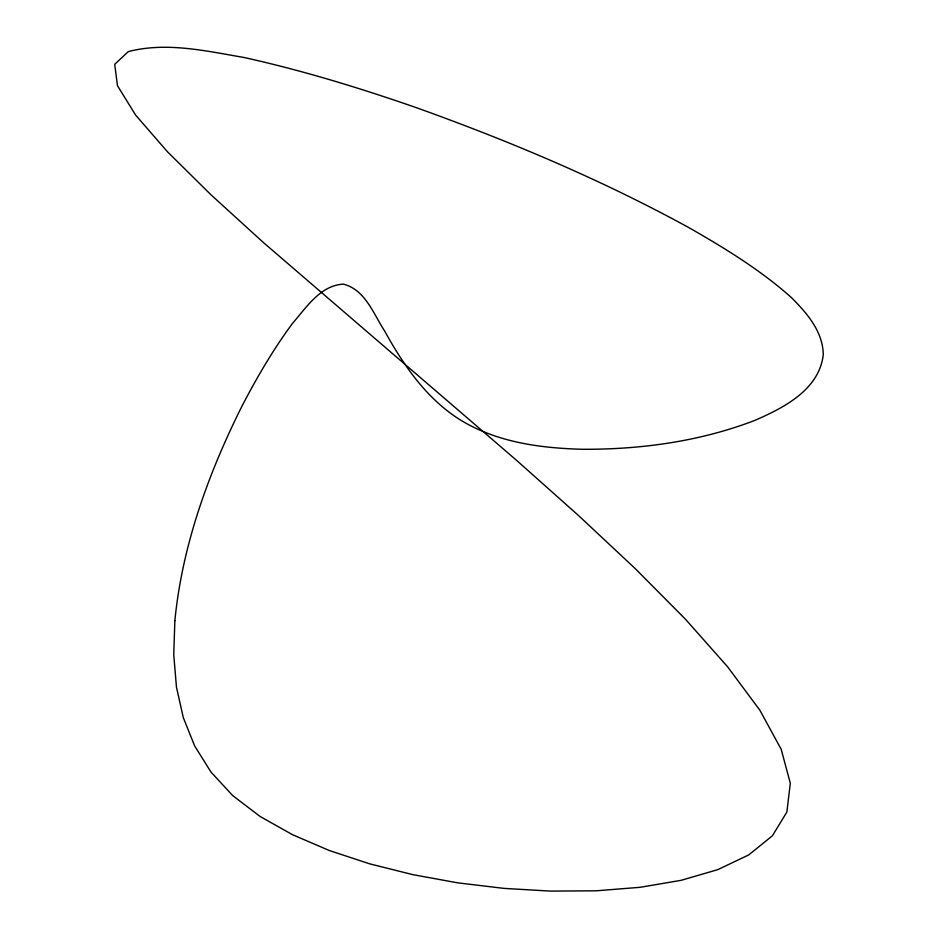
<?xml version="1.0" encoding="UTF-8"?>
<svg xmlns="http://www.w3.org/2000/svg" width="938" height="938" viewBox="0 0 938 938"><rect width="100%" height="100%" fill="white"/><g stroke="black" fill="none" stroke-linecap="round" stroke-linejoin="round"><path stroke-width="1.41" d="M174.855 620.804L173.753 654.794L176.461 687.155L183.309 717.64L194.67 745.991L210.956 772.009L232.624 795.518L260.002 816.4L292.492 834.703L329.273 850.496L369.595 863.816L412.685 874.615L457.756 882.846L503.964 888.38L550.43 891.1L596.181 890.807L640.15 887.301L681.14 880.325L717.84 869.62L748.794 854.881L772.396 835.793L786.876 812.027L790.312 783.242L781.166 749.239L759.909 710.289L727.63 666.824L685.608 619.385L635.249 568.616L578.207 515.243L516.322 460.124L263.496 242.614L210.921 194.729L167.539 151.85L135.67 115.14L117.461 85.663L114.717 64.323L128.272 51.613C166.331 41.718 205.551 50.945 243.388 57.359C301.954 70.256 359.324 87.879 415.956 107.53C509.604 141.087 601.61 179.815 688.926 227.653C724.734 248.136 760.143 269.781 791.086 297.276C806.797 312.917 822.849 331.243 823.283 354.646C819.226 389.845 783.605 407.936 754.527 420.517C699.877 441.458 640.971 449.56 582.639 449.279C539.948 448.153 495.592 442.22 458.799 418.946C425.805 397.759 403.234 364.706 384.592 330.938C373.441 313.89 365.234 289.631 343.367 284.132C320.268 285.363 306.374 307.57 292.562 323.305C273.122 349.581 256.66 377.862 241.617 406.846C208.201 473.936 182.148 545.81 174.855 620.804"/></g></svg>
